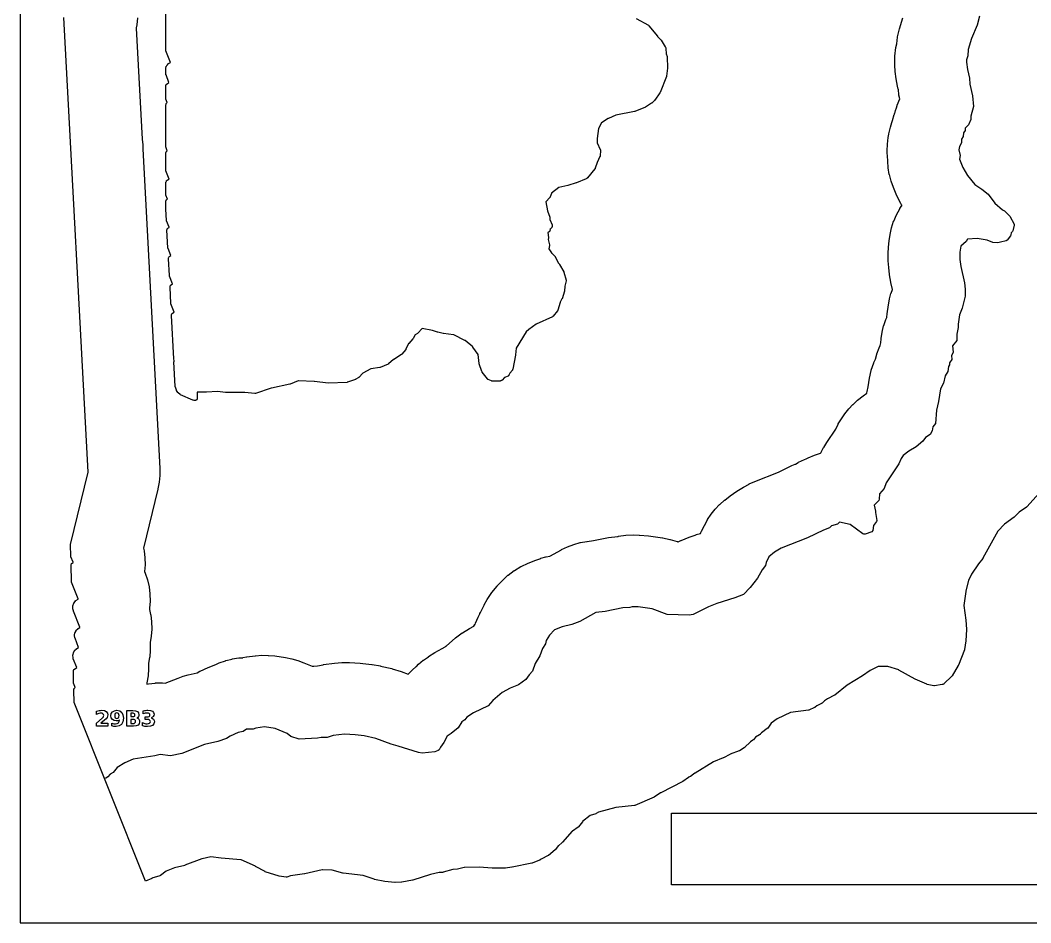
# Model space of a CAD drawing. Header units: millimetres. Extents: x 0 to 841, y 0 to 594.
# Drawn here: x 0 to 281.9, y 0 to 251.7 of the extents above; entities that cross this region are included whole.
import ezdxf

# ---------------------------------------------------------------- set-up
doc = ezdxf.new("R2010")
doc.units = ezdxf.units.MM
for name, color, linetype in [('CUT', 1, 'Continuous'), ('ENGRAVE', 5, 'Continuous'), ('SHEET_EDGE_DO_NOT_CUT', 8, 'Continuous')]:
    doc.layers.add(name, color=color, linetype=linetype)

msp = doc.modelspace()

# ---------------------------------------------------------------- linework, layer by layer
at = {"layer": 'CUT'}
for points in [[(171.79, 252.19), (175.21, 250.32), (175.26, 250.3), (175.3, 250.27), (175.33, 250.23), (175.37, 250.2), (177.73, 247.25), (177.75, 247.23), (178.71, 246.28), (178.75, 246.24), (178.78, 246.19), (179.93, 244.32), (179.95, 244.26), (179.98, 244.21), (180.05, 243.98), (180.06, 243.92), (180.07, 243.86), (180.16, 242.36), (180.17, 242.35), (180.17, 242.34), (180.41, 241.59), (180.42, 241.55), (180.43, 241.51), (180.43, 241.46), (180.58, 238.43), (180.58, 238.39), (180.57, 238.35), (180.3, 236.16), (180.29, 236.12), (180.28, 236.08), (180.27, 236.04), (178.5, 231.59), (178.47, 231.54), (178.44, 231.49), (176.97, 229.43), (176.95, 229.4), (176.92, 229.37), (176.19, 228.64), (176.15, 228.61), (176.1, 228.57), (174.44, 227.53), (174.41, 227.51), (174.37, 227.49), (171.4, 226.27), (171.35, 226.25), (171.3, 226.24), (166.14, 225.27), (166.12, 225.26), (166.11, 225.26), (164.05, 224.34), (164.04, 224.33), (164.03, 224.33), (162.17, 223.14), (162.16, 223.13), (162.16, 223.12), (161.32, 221.58), (161.31, 221.57), (161.31, 221.56), (160.9, 218.73), (160.9, 218.73), (160.9, 218.72), (160.91, 217.59), (160.91, 217.58), (160.91, 217.57), (161.79, 215.64), (161.81, 215.59), (161.83, 215.55), (161.84, 215.5), (161.84, 215.45), (161.84, 215.4), (161.74, 213.88), (161.74, 213.83), (161.73, 213.78), (161.71, 213.74), (161.69, 213.69), (160.88, 212.06), (160.88, 212.05), (160.88, 212.04), (160.39, 210.46), (160.37, 210.41), (160.35, 210.37), (160.32, 210.32), (160.29, 210.28), (158.19, 207.77), (158.16, 207.73), (158.12, 207.7), (157.99, 207.6), (157.95, 207.57), (157.91, 207.54), (157.87, 207.52), (155.13, 206.38), (155.09, 206.37), (152.76, 205.62), (152.71, 205.6), (150.21, 205.1), (150.2, 205.1), (150.19, 205.09), (148.18, 203.46), (148.17, 203.45), (148.16, 203.44), (147.78, 202.46), (147.77, 202.42), (147.74, 202.38), (147.72, 202.35), (147.69, 202.31), (146.58, 201.07), (146.57, 201.06), (146.57, 201.05), (147.02, 198.56), (147.02, 198.55), (147.03, 198.54), (147.71, 196.81), (147.73, 196.76), (147.74, 196.71), (147.75, 196.66), (147.75, 196.61), (147.74, 196.55), (147.68, 196.13), (147.68, 196.12), (147.68, 196.11), (148.36, 194.69), (148.38, 194.64), (148.39, 194.6), (148.4, 194.55), (148.4, 194.5), (148.4, 194.45), (148.4, 194.4), (148.39, 194.35), (148.35, 194.18), (148.33, 194.13), (148.31, 194.08), (148.29, 194.04), (148.26, 193.99), (148.23, 193.96), (147.77, 193.47), (147.76, 193.46), (147.76, 193.44), (147.77, 193.26), (147.77, 193.22), (147.77, 193.17), (147.76, 193.12), (147.75, 193.07), (147.71, 192.98), (147.7, 192.93), (147.67, 192.89), (147.64, 192.85), (147.61, 192.81), (147.55, 192.75), (147.52, 192.71), (147.47, 192.68), (147.43, 192.65), (147.38, 192.62), (147.17, 192.53), (147.16, 192.53), (147.16, 192.52), (147.35, 191.17), (147.35, 191.13), (147.35, 191.08), (147.35, 191.04), (147.34, 191), (147.25, 190.57), (147.25, 190.56), (147.25, 190.55), (147.66, 189.13), (147.67, 189.08), (147.67, 189.03), (147.67, 188.97), (147.67, 188.92), (147.66, 188.87), (147.43, 187.95), (147.43, 187.94), (147.44, 187.93), (148.22, 186.81), (148.22, 186.8), (148.23, 186.79), (149.12, 185.93), (149.15, 185.9), (149.18, 185.86), (149.21, 185.82), (149.23, 185.78), (150, 184.12), (150, 184.11), (150.01, 184.1), (150.39, 183.69), (150.42, 183.64), (150.45, 183.6), (151.58, 181.58), (151.61, 181.53), (151.63, 181.48), (152.29, 179.27), (152.3, 179.22), (152.31, 179.17), (152.31, 179.11), (152.31, 179.06), (152.3, 179.01), (151.93, 177.53), (151.93, 177.52), (151.93, 177.51), (151.83, 176.29), (151.82, 176.24), (151.81, 176.18), (151.14, 174.06), (151.12, 174.02), (151.11, 173.98), (150.64, 173.06), (150.63, 173.05), (150.63, 173.04), (149.96, 170.86), (149.95, 170.81), (149.93, 170.77), (149.9, 170.73), (149.87, 170.69), (148.64, 169.18), (148.61, 169.15), (148.58, 169.12), (148.54, 169.09), (148.5, 169.07), (148.46, 169.04), (143.93, 167), (143.92, 167), (143.91, 166.99), (141.83, 165.51), (141.83, 165.51), (141.82, 165.5), (141.13, 164.84), (141.12, 164.83), (141.12, 164.83), (138.35, 160.26), (138.35, 160.25), (138.35, 160.24), (138.18, 158.39), (138.17, 158.33), (137.36, 154.37), (137.34, 154.33), (137.33, 154.28), (137.31, 154.24), (137.29, 154.2), (137.26, 154.16), (136.6, 153.33), (136.59, 153.31), (136.59, 153.3), (136.3, 152.72), (136.27, 152.68), (136.24, 152.64), (136.21, 152.6), (136.17, 152.57), (136.14, 152.54), (136.09, 152.51), (136.05, 152.49), (135.06, 152.06), (135.05, 152.05), (135.04, 152.04), (134.4, 151.34), (134.36, 151.3), (134.36, 151.3), (134.32, 151.27), (134.28, 151.24), (134.23, 151.22), (133.98, 151.11), (133.93, 151.09), (133.88, 151.08), (133.83, 151.07), (133.78, 151.07), (131.61, 151.09), (131.56, 151.09), (131.52, 151.1), (131.47, 151.11), (131.43, 151.13), (130.5, 151.5), (130.46, 151.52), (130.42, 151.55), (130.39, 151.57), (130.35, 151.6), (130.32, 151.63), (130.29, 151.67), (128.86, 153.61), (128.83, 153.65), (128.81, 153.69), (128.79, 153.74), (128.04, 155.87), (128.02, 155.92), (128.01, 155.97), (127.7, 158.47), (127.7, 158.48), (127.69, 158.49), (126.25, 160.58), (126.24, 160.59), (126.23, 160.6), (124.06, 162.4), (124.05, 162.41), (124.04, 162.41), (120.91, 163.96), (120.9, 163.96), (120.88, 163.97), (118.04, 164.36), (118.01, 164.37), (116.44, 164.69), (116.38, 164.71), (115.02, 165.19), (114.99, 165.2), (112.1, 165.78), (112.09, 165.78), (112.08, 165.77), (110.92, 164.45), (110.88, 164.41), (110.84, 164.38), (110.8, 164.35), (110.14, 163.96), (110.13, 163.96), (110.12, 163.95), (109.61, 163), (109.58, 162.95), (109.54, 162.91), (108.35, 161.56), (108.34, 161.55), (108.34, 161.54), (107.58, 159.99), (107.55, 159.94), (107.52, 159.89), (106.47, 158.63), (106.43, 158.6), (106.4, 158.56), (106.35, 158.53), (104.17, 157.13), (104.16, 157.13), (104.16, 157.12), (102.72, 155.87), (102.68, 155.84), (102.63, 155.81), (102.58, 155.78), (100.4, 154.89), (100.36, 154.87), (100.32, 154.86), (100.28, 154.85), (97.77, 154.5), (97.76, 154.5), (97.75, 154.49), (95.55, 153.32), (95.54, 153.31), (95.53, 153.31), (94.43, 152.09), (94.39, 152.05), (94.35, 152.02), (94.3, 151.99), (93.58, 151.59), (93.54, 151.58), (93.51, 151.56), (91.3, 150.76), (91.25, 150.75), (91.2, 150.74), (91.15, 150.73), (85.93, 150.51), (85.89, 150.51), (85.85, 150.51), (82.05, 150.96), (82.03, 150.96), (77.58, 151.12), (77.57, 151.12), (77.56, 151.12), (75.27, 150.24), (75.23, 150.23), (75.19, 150.22), (70.05, 149.11), (70.03, 149.11), (65.61, 147.65), (65.56, 147.64), (65.51, 147.63), (65.46, 147.62), (65.4, 147.63), (62.69, 147.9), (62.66, 147.9), (57.36, 147.87), (57.32, 147.87), (57.29, 147.87), (55.03, 148.2), (55.01, 148.2), (55, 148.2), (51.96, 147.97), (51.91, 147.96), (49.36, 148.02), (49.34, 148.02), (49.34, 148.01), (49.4, 146.32), (49.4, 146.27), (49.4, 146.22), (49.39, 146.17), (49.37, 146.13), (49.35, 146.08), (49.33, 146.04), (49.27, 145.93), (49.24, 145.9), (49.21, 145.86), (49.18, 145.83), (49.14, 145.8), (49.11, 145.77), (49.07, 145.75), (49.02, 145.73), (48.86, 145.66), (48.81, 145.65), (48.76, 145.63), (48.7, 145.63), (48.65, 145.63), (48.6, 145.63), (48.55, 145.64), (48.21, 145.73), (48.17, 145.74), (48.13, 145.75), (44.75, 147.24), (44.7, 147.26), (44.66, 147.29), (44.62, 147.32), (44.06, 147.79), (44.02, 147.83), (43.98, 147.87), (43.95, 147.92), (43.62, 148.48), (43.6, 148.52), (43.58, 148.57), (43.28, 149.41), (43.27, 149.45), (43.26, 149.5), (43.25, 149.55), (42.89, 156.42), (42.89, 156.48), (42.9, 156.54), (42.95, 156.82), (42.95, 156.84), (42.95, 156.85), (42.86, 157.16), (42.85, 157.21), (42.84, 157.26), (42.2, 169.37), (42.2, 169.42), (42.2, 169.47), (42.22, 169.61), (42.23, 169.66), (42.25, 169.71), (42.27, 169.76), (42.29, 169.8), (42.33, 169.86), (42.36, 169.9), (42.39, 169.94), (42.42, 169.97), (42.46, 170), (42.5, 170.03), (42.93, 170.29), (42.94, 170.3), (42.93, 170.31), (42.05, 172.62), (42.04, 172.67), (42.02, 172.72), (42.02, 172.77), (41.78, 177.3), (41.78, 177.35), (41.78, 177.39), (41.79, 177.43), (41.8, 177.48), (41.82, 177.52), (41.91, 177.74), (41.93, 177.78), (41.96, 177.83), (41.99, 177.87), (42.03, 177.91), (42.07, 177.94), (42.11, 177.97), (42.45, 178.18), (42.46, 178.19), (42.46, 178.2), (41.64, 180.35), (41.62, 180.4), (41.61, 180.45), (41.61, 180.5), (41.36, 185.22), (41.36, 185.27), (41.36, 185.31), (41.37, 185.36), (41.38, 185.4), (41.4, 185.44), (41.49, 185.66), (41.51, 185.7), (41.54, 185.75), (41.57, 185.79), (41.6, 185.83), (41.64, 185.86), (41.69, 185.89), (41.98, 186.07), (41.99, 186.08), (41.98, 186.09), (41.23, 188.08), (41.21, 188.13), (41.2, 188.18), (41.2, 188.23), (40.94, 193.15), (40.94, 193.2), (40.94, 193.25), (40.95, 193.3), (40.97, 193.35), (41.03, 193.51), (41.05, 193.56), (41.07, 193.61), (41.1, 193.65), (41.13, 193.69), (41.17, 193.72), (41.21, 193.76), (41.51, 193.96), (41.52, 193.97), (41.51, 193.98), (40.83, 195.74), (40.81, 195.79), (40.8, 195.84), (40.79, 195.89), (40.63, 199), (40.63, 199.03), (40.64, 201.22), (40.64, 201.27), (40.65, 201.32), (40.66, 201.37), (40.68, 201.42), (40.73, 201.54), (40.75, 201.58), (40.78, 201.62), (40.81, 201.65), (40.84, 201.69), (40.87, 201.72), (41.04, 201.85), (41.05, 201.86), (41.04, 201.87), (40.66, 202.91), (40.65, 202.95), (40.64, 202.99), (40.63, 203.04), (40.63, 203.08), (40.63, 206.46), (40.63, 206.51), (40.64, 206.56), (40.65, 206.61), (40.67, 206.66), (40.76, 206.87), (40.79, 206.91), (40.81, 206.95), (40.84, 206.99), (40.88, 207.03), (40.91, 207.06), (40.95, 207.09), (41.49, 207.42), (41.5, 207.43), (41.5, 207.44), (40.66, 209.69), (40.64, 209.73), (40.63, 209.78), (40.63, 209.82), (40.63, 209.87), (40.63, 214.64), (40.63, 214.7), (40.64, 214.75), (40.66, 214.8), (40.7, 214.93), (40.72, 214.98), (40.74, 215.02), (40.77, 215.07), (40.8, 215.11), (40.84, 215.14), (41.02, 215.31), (41.03, 215.32), (41.03, 215.33), (40.65, 216.4), (40.64, 216.46), (40.63, 216.51), (40.63, 216.57), (40.63, 228.06), (40.63, 228.1), (40.63, 228.14), (40.64, 228.18), (40.69, 228.36), (40.7, 228.41), (40.73, 228.46), (40.75, 228.5), (40.78, 228.55), (40.82, 228.59), (41.01, 228.77), (41.02, 228.78), (41.01, 228.79), (40.66, 229.76), (40.65, 229.8), (40.64, 229.84), (40.63, 229.89), (40.63, 229.93), (40.63, 233.35), (40.63, 233.39), (40.63, 233.44), (40.64, 233.48), (40.66, 233.52), (40.75, 233.78), (40.77, 233.82), (40.79, 233.86), (40.82, 233.9), (40.85, 233.94), (40.88, 233.97), (40.92, 234), (40.96, 234.02), (41.48, 234.35), (41.49, 234.36), (41.48, 234.37), (40.67, 236.48), (40.66, 236.53), (40.65, 236.57), (40.64, 236.61), (40.64, 236.66), (40.63, 238.47), (40.63, 238.53), (40.64, 238.59), (40.68, 238.77), (40.69, 238.82), (40.71, 238.86), (40.73, 238.91), (40.76, 238.95), (40.97, 239.25), (41, 239.29), (41.04, 239.33), (41.31, 239.59), (41.35, 239.62), (41.4, 239.65), (41.91, 239.95), (41.92, 239.96), (41.91, 239.97), (40.66, 243.17), (40.65, 243.22), (40.64, 243.26), (40.63, 243.31), (40.63, 243.36), (40.63, 265.45)], [(284.2, 119.82), (280.78, 116.03), (280.74, 115.98), (280.69, 115.95), (278.63, 114.56), (278.61, 114.55), (278.61, 114.54), (277.34, 113.22), (277.31, 113.19), (277.27, 113.16), (274.56, 111.19), (274.55, 111.18), (274.55, 111.18), (272.66, 109.21), (272.66, 109.2), (272.65, 109.19), (268.5, 101.69), (268.48, 101.66), (268.45, 101.62), (267.28, 100.16), (267.27, 100.14), (265.33, 97.2), (265.31, 97.18), (264.51, 95.6), (264.51, 95.59), (264.5, 95.58), (263.7, 92.47), (263.7, 92.44), (263.16, 88.51), (263.16, 88.5), (263.16, 88.48), (263.77, 84.41), (263.78, 84.38), (263.96, 81.86), (263.96, 81.79), (263.78, 78.67), (263.77, 78.61), (263.36, 76.19), (263.34, 76.14), (263.33, 76.09), (261.66, 71.86), (261.64, 71.82), (261.63, 71.79), (259.94, 68.89), (259.92, 68.85), (259.89, 68.82), (259.86, 68.78), (257.64, 66.64), (257.61, 66.61), (257.57, 66.58), (257.53, 66.56), (257.49, 66.54), (257.29, 66.45), (257.25, 66.44), (257.21, 66.43), (257.17, 66.42), (255.02, 66.09), (254.98, 66.09), (254.93, 66.09), (254.89, 66.09), (254.84, 66.1), (252.94, 66.5), (252.89, 66.51), (252.84, 66.53), (249.61, 67.95), (249.57, 67.97), (245.07, 70.5), (245.05, 70.51), (245.04, 70.51), (242, 71.48), (241.99, 71.48), (241.97, 71.48), (239.3, 71.51), (239.28, 71.51), (239.27, 71.5), (237.04, 70.4), (237.04, 70.4), (237.03, 70.39), (234.93, 68.91), (234.9, 68.89), (230.64, 66.31), (230.61, 66.29), (227.22, 63.53), (227.18, 63.5), (227.13, 63.47), (225.14, 62.43), (225.12, 62.42), (224.3, 61.9), (224.29, 61.89), (224.28, 61.88), (223.64, 61.25), (223.6, 61.21), (223.56, 61.18), (223.51, 61.15), (222.16, 60.5), (222.15, 60.5), (222.14, 60.49), (221.7, 60.11), (221.66, 60.08), (221.62, 60.05), (221.58, 60.03), (219.97, 59.32), (219.92, 59.31), (219.88, 59.29), (219.83, 59.28), (214.83, 58.62), (214.82, 58.62), (214.81, 58.62), (211.1, 56.92), (211.09, 56.91), (211.08, 56.91), (209.46, 55.7), (209.45, 55.69), (209.44, 55.68), (208.48, 54.29), (208.46, 54.25), (208.43, 54.22), (208.39, 54.19), (208.36, 54.16), (206.73, 53.02), (206.72, 53.01), (206.71, 53), (206.41, 52.58), (206.38, 52.54), (206.35, 52.51), (206.31, 52.48), (206.27, 52.45), (206.23, 52.43), (205.07, 51.81), (205.05, 51.8), (205.05, 51.79), (204.49, 51.06), (204.46, 51.02), (204.42, 50.99), (204.38, 50.96), (203.71, 50.48), (203.68, 50.45), (202.01, 48.87), (201.97, 48.83), (201.93, 48.8), (200.6, 47.99), (200.56, 47.96), (200.52, 47.94), (197.98, 46.99), (197.95, 46.97), (196.11, 46.01), (196.07, 45.99), (193.4, 44.91), (193.39, 44.91), (193.38, 44.9), (188.21, 41.74), (188.19, 41.72), (187.08, 40.85), (187.04, 40.82), (186.99, 40.8), (186.95, 40.78), (186.39, 40.57), (186.38, 40.57), (186.37, 40.56), (184.85, 39.42), (184.82, 39.4), (184.78, 39.38), (178.63, 36.21), (178.61, 36.2), (176.85, 35.07), (176.81, 35.05), (176.78, 35.03), (171.46, 32.73), (171.41, 32.71), (171.36, 32.7), (171.31, 32.69), (166.17, 32.2), (166.16, 32.2), (166.15, 32.2), (161.33, 30.88), (161.32, 30.88), (161.31, 30.87), (160.63, 30.46), (160.58, 30.43), (160.53, 30.41), (159.01, 29.91), (159, 29.9), (158.99, 29.89), (156.85, 28.22), (156.84, 28.21), (156.83, 28.19), (155.74, 26.8), (155.71, 26.76), (155.67, 26.73), (155.63, 26.7), (154.01, 25.58), (154, 25.57), (153.99, 25.57), (151.26, 22.44), (151.23, 22.4), (151.2, 22.38), (150.1, 21.49), (150.09, 21.48), (150.08, 21.47), (149.29, 20.43), (149.25, 20.39), (149.21, 20.35), (147.38, 18.81), (147.33, 18.78), (147.28, 18.75), (145.29, 17.78), (145.28, 17.77), (145.27, 17.76), (144.98, 17.53), (144.94, 17.5), (144.94, 17.5), (144.89, 17.47), (144.85, 17.45), (142.82, 16.64), (142.77, 16.63), (142.73, 16.62), (137.2, 15.49), (137.16, 15.48), (135.32, 15.26), (135.26, 15.26), (131.68, 15.27), (131.65, 15.27), (128.04, 15.53), (128.01, 15.53), (123.89, 15.39), (123.87, 15.39), (123.86, 15.39), (121.98, 14.96), (121.92, 14.95), (120.69, 14.83), (120.68, 14.83), (120.67, 14.83), (118.01, 14.09), (117.96, 14.08), (117.91, 14.07), (116.88, 14), (116.85, 14), (114.44, 13.5), (114.41, 13.49), (109.52, 11.91), (109.45, 11.89), (106.4, 11.37), (106.35, 11.36), (104.56, 11.26), (104.53, 11.26), (104.49, 11.26), (101.72, 11.52), (101.66, 11.52), (98.79, 12.11), (98.72, 12.13), (95.69, 13.16), (95.68, 13.16), (95.67, 13.16), (90.05, 13.86), (89.98, 13.87), (86.97, 14.7), (86.96, 14.71), (86.94, 14.71), (84.27, 14.79), (84.26, 14.79), (84.25, 14.79), (79.37, 13.68), (79.33, 13.67), (75.36, 13.08), (75.35, 13.07), (75.34, 13.07), (74.41, 12.73), (74.36, 12.72), (74.31, 12.71), (74.27, 12.7), (74.22, 12.7), (74.17, 12.71), (72.27, 12.96), (72.22, 12.96), (72.18, 12.98), (68.36, 14.23), (68.32, 14.25), (68.28, 14.27), (65.62, 15.74), (65.6, 15.75), (61.59, 17.6), (61.58, 17.6), (61.57, 17.6), (56.08, 18), (56.05, 18), (53.18, 18.43), (53.17, 18.43), (53.16, 18.43), (50.71, 17.83), (50.68, 17.82), (45.93, 16.04), (45.87, 16.02), (43.04, 15.35), (43, 15.34), (40.72, 14.44), (40.71, 14.43), (40.7, 14.43), (39.12, 13.21), (39.08, 13.18), (39.05, 13.16), (39.01, 13.14), (38.97, 13.13), (36.72, 12.41), (36.69, 12.39), (34.98, 11.58), (15.01, 61.4), (14.94, 64.92), (14.94, 64.98), (14.95, 65.03), (14.96, 65.08), (15, 65.22), (15.02, 65.27), (15.04, 65.31), (15.07, 65.35), (15.1, 65.39), (15.13, 65.43), (15.31, 65.6), (15.32, 65.61), (15.31, 65.62), (14.93, 66.67), (14.91, 66.72), (14.9, 66.77), (14.89, 66.83), (14.82, 70.16), (14.82, 70.21), (14.83, 70.25), (14.84, 70.3), (14.87, 70.41), (14.88, 70.45), (14.9, 70.49), (14.92, 70.53), (14.95, 70.57), (15, 70.64), (15.03, 70.68), (15.06, 70.72), (15.1, 70.75), (15.14, 70.77), (15.76, 71.17), (15.77, 71.18), (15.77, 71.19), (14.81, 73.63), (14.8, 73.68), (14.79, 73.73), (14.78, 73.78), (14.72, 74.71), (14.72, 74.76), (14.73, 74.81), (14.74, 74.86), (14.86, 75.33), (14.87, 75.38), (14.89, 75.42), (14.91, 75.46), (15.16, 75.9), (15.19, 75.93), (15.21, 75.97), (15.25, 76), (15.66, 76.4), (15.69, 76.43), (15.73, 76.46), (15.76, 76.48), (16.25, 76.76), (16.26, 76.76), (16.26, 76.77), (15.29, 79.39), (15.27, 79.45), (15.26, 79.51), (15.18, 80.16), (15.18, 80.21), (15.18, 80.26), (15.18, 80.31), (15.27, 80.81), (15.28, 80.85), (15.29, 80.9), (15.31, 80.94), (15.56, 81.46), (15.59, 81.51), (15.61, 81.55), (15.64, 81.58), (16.03, 82.01), (16.07, 82.04), (16.1, 82.07), (16.14, 82.1), (16.63, 82.4), (16.64, 82.41), (16.63, 82.42), (14.85, 86.92), (14.83, 86.98), (14.69, 87.53), (14.68, 87.58), (14.68, 87.62), (14.67, 87.67), (14.7, 88.28), (14.7, 88.33), (14.71, 88.38), (14.72, 88.42), (14.96, 89.12), (14.98, 89.17), (15, 89.22), (15.03, 89.26), (15.39, 89.75), (15.43, 89.79), (15.47, 89.83), (15.51, 89.86), (16.15, 90.3), (16.15, 90.3), (16.15, 90.32), (14.31, 95.01), (14.3, 95.05), (14.29, 95.09), (14.28, 95.14), (14.28, 95.18), (14.18, 99.73), (14.18, 99.78), (14.19, 99.83), (14.2, 99.88), (14.21, 99.92), (14.27, 100.09), (14.29, 100.13), (14.32, 100.18), (14.35, 100.22), (14.38, 100.25), (14.41, 100.29), (14.45, 100.32), (14.74, 100.52), (14.74, 100.53), (14.74, 100.54), (14.16, 102.09), (14.14, 102.14), (14.13, 102.2), (14.12, 102.25), (14.06, 105.4), (14.06, 105.44), (14.06, 105.48), (14.07, 105.53), (18.92, 125.66), (18.92, 125.67), (18.92, 125.68), (12.19, 252.47)], [(32.72, 252.4), (32.54, 250.46), (32.54, 250.41), (32.37, 249.57), (32.37, 249.56), (32.37, 249.54), (34.02, 218.52), (34.02, 218.51), (34.16, 217.11), (34.16, 217.06), (34.16, 215.91), (34.16, 215.9), (38.9, 126.74), (38.9, 126.72), (38.91, 124.83), (38.9, 124.78), (38.73, 122.9), (38.73, 122.86), (38.37, 121), (38.37, 120.97), (34.4, 104.51), (34.4, 104.5), (34.4, 104.49), (34.55, 103.78), (34.56, 103.73), (34.79, 101.82), (34.79, 101.77), (34.83, 99.85), (34.83, 99.8), (34.68, 97.99), (34.68, 97.98), (34.69, 97.97), (34.85, 97.55), (34.86, 97.53), (35.49, 95.66), (35.5, 95.62), (35.94, 93.71), (35.94, 93.66), (36.19, 91.72), (36.19, 91.67), (36.24, 89.71), (36.24, 89.66), (36.09, 87.71), (36.08, 87.66), (36.04, 87.44), (36.04, 87.43), (36.04, 87.41), (36.38, 85.97), (36.39, 85.92), (36.64, 83.98), (36.64, 83.93), (36.7, 81.98), (36.7, 81.93), (36.56, 79.98), (36.55, 79.93), (36.24, 78.15), (36.24, 78.14), (36.24, 78.13), (36.25, 78.1), (36.25, 78.05), (36.28, 76.1), (36.28, 76.05), (36.11, 74.1), (36.1, 74.05), (35.77, 72.28), (35.77, 72.27), (35.77, 72.25), (35.81, 70.86), (35.81, 70.81), (35.68, 68.9), (35.68, 68.85), (35.36, 66.96), (35.35, 66.91), (35.32, 66.79), (35.32, 66.78), (35.32, 66.77), (35.32, 66.56), (35.32, 66.55), (35.33, 66.55), (35.77, 66.65), (35.82, 66.65), (37.68, 66.87), (37.73, 66.88), (39.61, 66.91), (39.66, 66.91), (40.45, 66.85), (40.46, 66.85), (40.47, 66.85), (44.04, 68.27), (44.05, 68.27), (45.42, 68.76), (45.46, 68.77), (46.86, 69.15), (46.88, 69.16), (49.38, 69.74), (49.39, 69.75), (49.4, 69.75), (50.14, 70.16), (50.17, 70.17), (52.4, 71.21), (52.43, 71.22), (54.55, 72.05), (54.6, 72.07), (54.71, 72.1), (54.72, 72.1), (54.73, 72.11), (55.48, 72.46), (55.53, 72.48), (57.26, 73.1), (57.31, 73.12), (59.09, 73.57), (59.14, 73.58), (60.96, 73.87), (61, 73.88), (62.06, 73.94), (62.1, 73.95), (63.16, 74.15), (63.19, 74.15), (65.56, 74.46), (65.59, 74.46), (67.36, 74.61), (67.4, 74.61), (69.17, 74.59), (69.21, 74.59), (70.98, 74.41), (71, 74.41), (74.01, 73.98), (74.03, 73.97), (75.72, 73.65), (75.76, 73.64), (77.41, 73.17), (77.45, 73.16), (79.06, 72.55), (79.08, 72.54), (81.4, 71.54), (81.41, 71.53), (81.42, 71.54), (81.87, 71.6), (81.91, 71.61), (82.9, 71.66), (82.91, 71.66), (82.92, 71.66), (84.53, 71.99), (84.56, 72), (87.67, 72.43), (87.7, 72.44), (89.74, 72.61), (89.79, 72.62), (91.84, 72.58), (91.87, 72.58), (94.79, 72.37), (94.8, 72.37), (95.58, 72.3), (95.59, 72.3), (98.11, 72.03), (98.14, 72.02), (100.45, 71.63), (100.48, 71.62), (103.69, 70.88), (103.73, 70.87), (106.26, 70.1), (106.29, 70.09), (108.23, 69.36), (108.24, 69.35), (108.25, 69.36), (109.29, 70.46), (109.32, 70.49), (110.48, 71.51), (110.5, 71.52), (111.1, 72.12), (111.13, 72.15), (112.41, 73.23), (112.45, 73.25), (113.83, 74.22), (113.85, 74.23), (115.64, 75.38), (115.67, 75.4), (117.67, 76.52), (117.69, 76.53), (118.52, 76.93), (118.53, 76.94), (118.54, 76.95), (118.75, 77.15), (118.77, 77.17), (121.4, 79.43), (121.43, 79.45), (123.27, 80.86), (123.32, 80.89), (125.33, 82.07), (125.35, 82.09), (126.53, 82.69), (126.54, 82.69), (126.55, 82.7), (126.84, 83.19), (126.84, 83.2), (126.85, 83.21), (126.97, 83.54), (126.98, 83.56), (127.7, 85.24), (127.72, 85.28), (128.22, 86.2), (128.23, 86.21), (128.23, 86.22), (128.34, 86.53), (128.36, 86.58), (129.38, 88.62), (129.39, 88.64), (130.25, 90.14), (130.26, 90.17), (131.53, 92.11), (131.57, 92.15), (133.05, 93.93), (133.07, 93.95), (134.45, 95.41), (134.47, 95.43), (136.03, 96.92), (136.07, 96.95), (137.78, 98.24), (137.82, 98.28), (139.65, 99.38), (139.7, 99.4), (141.66, 100.3), (141.68, 100.31), (143.81, 101.15), (143.83, 101.16), (145.2, 101.64), (145.23, 101.65), (146.63, 102.03), (146.65, 102.03), (147.7, 102.28), (147.71, 102.28), (147.72, 102.28), (150.96, 104.06), (150.99, 104.07), (152.65, 104.87), (152.69, 104.89), (154.4, 105.53), (154.45, 105.55), (156.22, 106.03), (156.26, 106.04), (158.08, 106.35), (158.11, 106.35), (159.91, 106.58), (159.93, 106.58), (164.07, 107.42), (164.1, 107.43), (166.7, 107.78), (166.73, 107.78), (166.81, 107.79), (166.82, 107.79), (166.84, 107.79), (166.84, 107.79), (166.88, 107.8), (168.88, 108.08), (168.93, 108.09), (170.96, 108.16), (170.99, 108.16), (172.66, 108.14), (172.7, 108.13), (175.24, 107.93), (175.27, 107.93), (179.16, 107.36), (179.19, 107.35), (181.23, 106.94), (181.28, 106.93), (183.27, 106.31), (183.3, 106.3), (183.46, 106.23), (183.48, 106.23), (183.49, 106.24), (184.3, 106.61), (184.32, 106.62), (186.57, 107.55), (186.6, 107.56), (188.53, 108.25), (188.56, 108.26), (189.71, 108.6), (189.72, 108.61), (189.73, 108.62), (189.85, 108.82), (189.87, 108.85), (190.03, 109.24), (190.04, 109.26), (190.81, 110.83), (190.82, 110.85), (191.67, 112.42), (191.69, 112.46), (192.67, 113.93), (192.7, 113.97), (193.81, 115.35), (193.84, 115.38), (195.08, 116.65), (195.11, 116.68), (196.46, 117.85), (196.48, 117.86), (198.04, 119.08), (198.06, 119.1), (199.88, 120.37), (199.91, 120.39), (201.74, 121.51), (201.76, 121.52), (203.27, 122.37), (203.31, 122.39), (204.9, 123.09), (204.92, 123.1), (211.48, 125.69), (211.5, 125.69), (215.22, 127.51), (215.24, 127.53), (216.18, 127.92), (216.21, 127.93), (217.02, 128.41), (217.07, 128.43), (218.71, 129.19), (218.75, 129.21), (219.17, 129.36), (219.18, 129.36), (219.19, 129.37), (219.75, 129.67), (219.79, 129.69), (221.49, 130.42), (221.53, 130.44), (223.21, 130.98), (223.22, 130.99), (223.23, 131), (223.38, 131.21), (223.39, 131.21), (223.39, 131.22), (224.08, 132.57), (224.1, 132.6), (224.95, 133.97), (224.96, 133.99), (227.47, 137.67), (227.47, 137.68), (227.48, 137.69), (228.15, 139.1), (228.18, 139.15), (229.42, 141.12), (229.44, 141.15), (230.02, 141.96), (230.03, 141.98), (231.08, 143.31), (231.1, 143.34), (232.25, 144.56), (232.28, 144.6), (233.54, 145.73), (233.55, 145.74), (235.07, 146.99), (235.09, 147.01), (236.1, 147.76), (236.11, 147.77), (236.11, 147.78), (236.2, 148.2), (236.21, 148.22), (236.53, 149.45), (236.54, 149.47), (236.91, 151.91), (236.91, 151.93), (237.36, 154.08), (237.38, 154.13), (238.06, 156.2), (238.08, 156.26), (238.51, 157.19), (238.51, 157.2), (238.51, 157.21), (238.89, 158.61), (238.9, 158.65), (239.53, 160.35), (239.54, 160.39), (239.84, 161.01), (239.84, 161.02), (239.85, 161.03), (240.06, 161.76), (240.06, 161.78), (240.06, 161.79), (240.12, 162.88), (240.12, 162.93), (240.39, 164.71), (240.4, 164.75), (240.82, 166.51), (240.84, 166.55), (241.42, 168.25), (241.44, 168.3), (241.69, 168.84), (241.69, 168.85), (241.69, 168.87), (241.78, 169.82), (241.79, 169.85), (242.15, 172.35), (242.15, 172.37), (242.44, 173.96), (242.45, 174), (242.87, 175.55), (242.89, 175.58), (243.27, 176.64), (243.27, 176.66), (243.27, 176.67), (242.83, 178.62), (242.83, 178.65), (242.47, 180.76), (242.47, 180.78), (242.24, 182.78), (242.24, 182.81), (242.12, 184.66), (242.12, 184.69), (242.08, 186.62), (242.08, 186.64), (242.13, 188.43), (242.13, 188.47), (242.34, 190.24), (242.35, 190.27), (242.62, 191.91), (242.62, 191.94), (243.02, 193.8), (243.04, 193.85), (243.61, 195.65), (243.63, 195.7), (244.38, 197.44), (244.4, 197.48), (245.32, 199.14), (245.34, 199.18), (245.93, 200.04), (245.94, 200.05), (245.93, 200.06), (245.6, 200.64), (245.59, 200.66), (244.54, 202.77), (244.53, 202.79), (243.55, 205.09), (243.54, 205.11), (242.9, 206.85), (242.89, 206.89), (242.41, 208.67), (242.4, 208.71), (242.1, 210.52), (242.09, 210.57), (241.96, 212.4), (241.96, 212.45), (241.97, 212.97), (241.97, 212.98), (241.97, 212.99), (241.91, 213.34), (241.91, 213.39), (241.79, 215.23), (241.79, 215.28), (241.85, 217.13), (241.85, 217.18), (242.09, 219.02), (242.09, 219.05), (242.26, 219.99), (242.26, 220.02), (242.69, 221.88), (242.7, 221.93), (243.13, 223.22), (243.14, 223.24), (243.25, 223.75), (243.26, 223.79), (243.8, 225.48), (243.81, 225.52), (243.89, 225.7), (243.9, 225.73), (244.12, 226.53), (244.13, 226.58), (244.41, 227.29), (244.42, 227.31), (244.6, 227.98), (244.62, 228.03), (245.3, 229.78), (245.3, 229.79), (245.3, 229.81), (245.1, 230.87), (245.09, 230.91), (244.93, 232.41), (244.92, 232.43), (244.92, 232.52), (244.92, 232.53), (244.91, 232.54), (244.73, 233.33), (244.72, 233.35), (244.34, 235.4), (244.34, 235.42), (244.08, 237.44), (244.07, 237.46), (243.92, 239.24), (243.92, 239.29), (243.94, 241.07), (243.94, 241.09), (243.97, 241.7), (243.97, 241.73), (244.24, 244.1), (244.25, 244.16), (244.48, 245.11), (244.48, 245.14), (244.71, 247.02), (244.72, 247.08), (245.24, 249.29), (245.25, 249.32), (246.17, 252.37)], [(438.02, 10.62), (181.62, 10.62), (181.62, 30.62), (425.05, 30.62)]]:
    msp.add_lwpolyline(points, dxfattribs=at)
at = {"layer": 'ENGRAVE'}
for points in [[(267.55, 252.89), (266.87, 250.37), (265.33, 246.62), (264.4, 243.54), (264.3, 241.84), (263.94, 240.67), (263.91, 240.03), (264.17, 238), (264.75, 235.6), (264.87, 233.87), (265.62, 230.62), (265.88, 227.67), (265.13, 224.98), (265.12, 224.06), (264.46, 222.51), (263.58, 221.67), (263.55, 220.93), (263.13, 220.33), (263.01, 219.32), (262.56, 218.57), (262.57, 217.5), (261.96, 216.53), (261.79, 215.56), (262.12, 213.96), (261.95, 212.94), (262.94, 210.61), (264.19, 208.44), (266.21, 205.92), (268.17, 204.62), (269.98, 203.18), (271.8, 200.72), (273.94, 198.89), (274.56, 198.56), (276.03, 197.07), (277.21, 194.86), (277.21, 194.56), (276.88, 193.02), (276.74, 192.76), (276.35, 192.43), (276.32, 191.86), (276.19, 191.57), (275.31, 190.41), (274.98, 190.2), (273.37, 189.87), (272.63, 189.62), (271.28, 189.77), (269.74, 190.36), (266.9, 190.81), (264.24, 190.68), (263.86, 190.01), (262.35, 188.67), (262.08, 187), (262.11, 185.04), (262.34, 183.02), (263.37, 178.46), (263.6, 176.68), (263.59, 174.81), (262.71, 171.4), (261.94, 169.53), (261.58, 167), (261.64, 165.99), (261.23, 164.17), (261.19, 162.42), (260.02, 160.89), (260.17, 159.12), (260.1, 158.83), (259.74, 158.18), (259.82, 157.15), (259.22, 156.15), (259.22, 155.65), (258.95, 155.17), (258.74, 153.78), (257.96, 152.59), (257.5, 150.46), (256.69, 148.93), (256.15, 145.36), (255.52, 143.02), (255.25, 139.26), (254.57, 138.3), (254.4, 137.18), (253.75, 136.19), (252.47, 135.35), (251.78, 134.29), (249.9, 132.72), (247.81, 131.57), (246.27, 130.31), (245.68, 129.48), (245.09, 128.02), (241.5, 122.74), (240.92, 121.16), (239.69, 119.67), (239.59, 118.11), (239.51, 117.81), (238.21, 116.45), (238.58, 114.82), (238.52, 114.4), (238.88, 112.22), (238.79, 111.94), (238, 110.77), (237.77, 109.41), (237.54, 109.04), (235.7, 108.37), (235.28, 108.35), (235.02, 108.48), (231.5, 111.09), (228.55, 111.72), (227.99, 111.2), (226.28, 110.68), (225.74, 110.17), (224.01, 109.55), (219.55, 107.37), (212.24, 104.49), (210.38, 103.35), (208.81, 102.11), (208.03, 100.52), (207.9, 99.67), (206.94, 98.45), (205.64, 96.1), (203.57, 93.49), (201.7, 91.55), (199.29, 90.59), (194.26, 89.09), (191.99, 88.15), (187.66, 85.97), (186.56, 85.79), (180.48, 86), (176.29, 87.57), (172.37, 88.14), (170.66, 88.16), (169.99, 87.96), (168.07, 87.83), (163.15, 86.83), (160.55, 86.5), (156.09, 84.07), (153.81, 83.16), (151.16, 82.55), (149.01, 81.7), (147.61, 80.22), (146.74, 78.7), (146.48, 77.81), (145.7, 76.52), (144.93, 74.46), (143.63, 72.31), (142.88, 70.16), (141.92, 69.2), (141.03, 67.9), (138.97, 66.34), (136.67, 65.41), (134.45, 64.27), (131.79, 61.99), (130.48, 60.51), (126.43, 58.54), (124.61, 57.38), (124.04, 56.64), (123.18, 56.06), (122.18, 54.39), (120.24, 52.79), (119.08, 52.05)], [(119.08, 52.05), (118.19, 50.28), (117.19, 49.01), (116.82, 48.26), (116.61, 48.04), (115.64, 47.71), (112.09, 47.35), (111.05, 47.47), (105.45, 49.3), (103.43, 49.78), (99.19, 51.39), (95.94, 52.14), (93.41, 52.42), (90.46, 52.63), (87.32, 52.19), (85.58, 51.72), (83.92, 51.71), (82.95, 51.52), (77.82, 51.21), (75.51, 52), (74.42, 52.77), (71.15, 54.18), (68.12, 54.62), (65.72, 54.31), (64.96, 54.02), (63.16, 53.99), (62.16, 53.34), (60.82, 53.06), (58.56, 52.02), (57.56, 51.37), (55.12, 50.54), (51.42, 49.68), (45.09, 47.17), (41.94, 46.56), (39.06, 46.92), (37.55, 46.52), (31.48, 45.63), (29.2, 44.58), (27.05, 43.27), (25.89, 41.96), (25.09, 41.45), (24.43, 40.67), (23.81, 40.26)]]:
    msp.add_lwpolyline(points, dxfattribs=at)
for points in [[(22.53, 55.65), (24.46, 55.65), (24.46, 54.82), (21.28, 54.82), (21.28, 55.65), (22.88, 57.06), (23.06, 57.25), (23.19, 57.43), (23.27, 57.62), (23.29, 57.82), (23.24, 58.1), (23.09, 58.31), (22.85, 58.45), (22.54, 58.5), (22.26, 58.47), (21.96, 58.39), (21.64, 58.25), (21.29, 58.05), (21.29, 59.01), (21.67, 59.12), (22.04, 59.2), (22.41, 59.25), (22.77, 59.27), (23.47, 59.18), (23.99, 58.92), (24.32, 58.51), (24.43, 57.96), (24.38, 57.62), (24.24, 57.29), (23.96, 56.93), (23.47, 56.47), (22.53, 55.65)], [(25.58, 54.91), (25.58, 55.72), (25.84, 55.61), (26.09, 55.53), (26.34, 55.49), (26.58, 55.47), (27.03, 55.54), (27.37, 55.75), (27.59, 56.1), (27.7, 56.58), (27.49, 56.45), (27.27, 56.36), (27.04, 56.31), (26.78, 56.29), (26.18, 56.39), (25.7, 56.68), (25.39, 57.13), (25.29, 57.71), (25.4, 58.35), (25.75, 58.84), (26.28, 59.16), (26.98, 59.27), (27.74, 59.12), (28.3, 58.69), (28.65, 57.99), (28.77, 57.06), (28.63, 56.09), (28.22, 55.35), (27.57, 54.89), (26.72, 54.73), (26.42, 54.74), (26.13, 54.78), (25.85, 54.83), (25.58, 54.91)], [(32.54, 57.16), (32.87, 57.01), (33.11, 56.77), (33.26, 56.45), (33.31, 56.07), (33.2, 55.52), (32.88, 55.13), (32.34, 54.9), (31.58, 54.82), (29.71, 54.82), (29.71, 59.19), (31.4, 59.19), (32.18, 59.12), (32.72, 58.92), (33.02, 58.56), (33.13, 58.03), (33.09, 57.74), (32.98, 57.49), (32.79, 57.3), (32.54, 57.16)], [(36.52, 57.18), (36.91, 57.02), (37.19, 56.78), (37.37, 56.46), (37.42, 56.06), (37.3, 55.49), (36.93, 55.07), (36.31, 54.82), (35.47, 54.73), (35.14, 54.75), (34.8, 54.79), (34.46, 54.85), (34.13, 54.95), (34.13, 55.82), (34.44, 55.68), (34.76, 55.58), (35.07, 55.52), (35.37, 55.5), (35.77, 55.54), (36.06, 55.65), (36.24, 55.84), (36.3, 56.1), (36.24, 56.36), (36.05, 56.55), (35.75, 56.67), (35.33, 56.71), (34.88, 56.71), (34.88, 57.43), (35.35, 57.43), (35.72, 57.47), (35.99, 57.57), (36.14, 57.74), (36.19, 57.97), (36.14, 58.2), (35.99, 58.36), (35.75, 58.47), (35.42, 58.5), (35.15, 58.48), (34.87, 58.44), (34.59, 58.36), (34.32, 58.26), (34.32, 59.08), (34.65, 59.17), (34.98, 59.22), (35.3, 59.26), (35.62, 59.27), (36.37, 59.2), (36.9, 58.99), (37.22, 58.64), (37.32, 58.15), (37.27, 57.8), (37.12, 57.52), (36.87, 57.31), (36.52, 57.18)], [(26.97, 57.02), (27.23, 57.07), (27.42, 57.21), (27.53, 57.45), (27.57, 57.79), (27.53, 58.12), (27.42, 58.36), (27.23, 58.51), (26.97, 58.56), (26.71, 58.51), (26.53, 58.36), (26.41, 58.12), (26.38, 57.79), (26.41, 57.45), (26.53, 57.21), (26.71, 57.07), (26.97, 57.02)], [(31.46, 57.5), (31.69, 57.53), (31.86, 57.62), (31.96, 57.76), (32, 57.96), (31.96, 58.16), (31.86, 58.31), (31.69, 58.39), (31.46, 58.42), (30.83, 58.42), (30.83, 57.5), (31.46, 57.5)], [(31.49, 55.59), (31.79, 55.62), (32.01, 55.73), (32.13, 55.91), (32.18, 56.16), (32.13, 56.41), (32.01, 56.59), (31.79, 56.7), (31.49, 56.73), (30.83, 56.73), (30.83, 55.59), (31.49, 55.59)]]:
    msp.add_lwpolyline(points, close=True, dxfattribs=at)
at = {"layer": 'SHEET_EDGE_DO_NOT_CUT'}
msp.add_lwpolyline([(0, 0), (841, 0), (841, 594), (0, 594)], close=True, dxfattribs=at)

doc.saveas('drawing.dxf')
